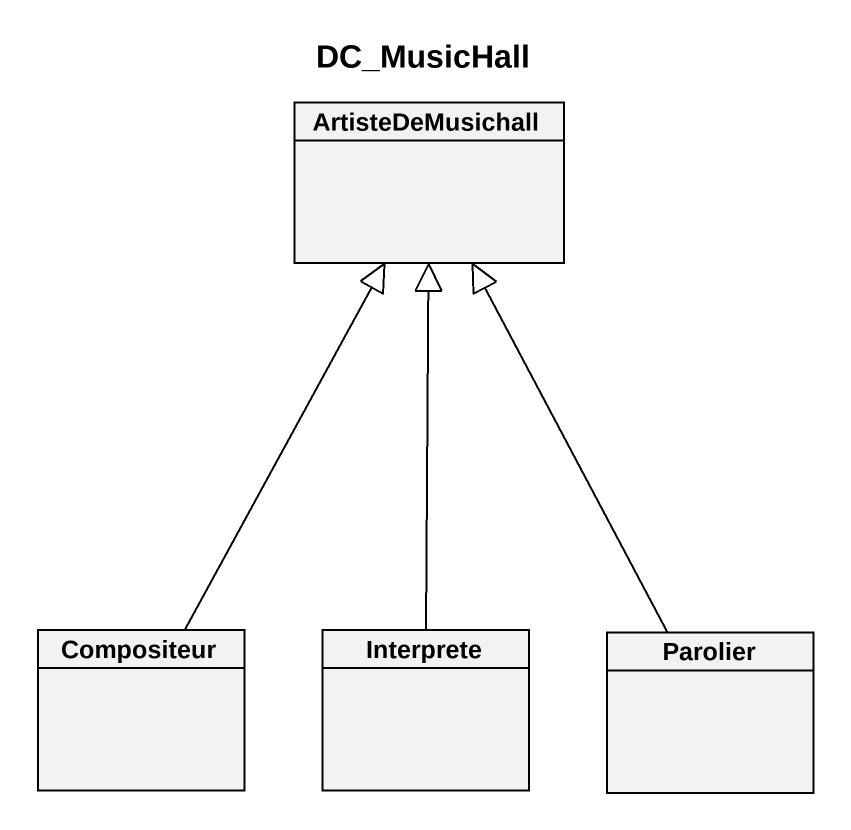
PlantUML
@startuml
title DC_MusicHall
hide circle
hide empty members
class ArtisteDeMusichall
class Compositeur
class Interprete
class Parolier
Compositeur -up-|> ArtisteDeMusichall
Interprete -up-|> ArtisteDeMusichall
Parolier -up-|> ArtisteDeMusichall
@enduml
